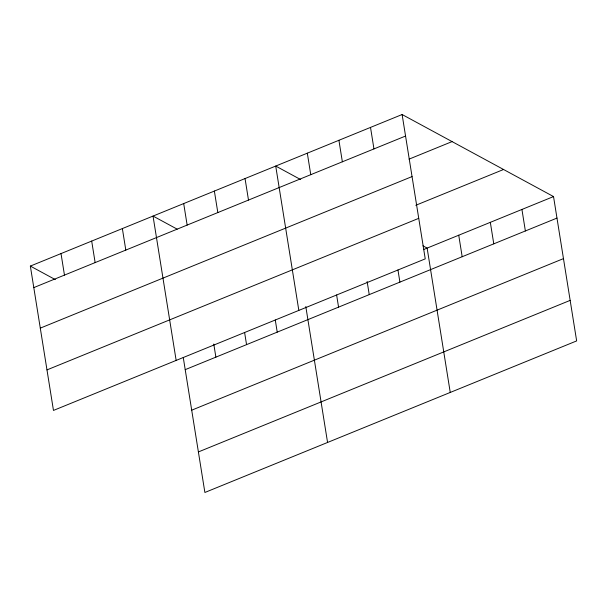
<?xml version="1.0" encoding="UTF-8"?>
<svg xmlns="http://www.w3.org/2000/svg" width="607" height="607" viewBox="0 0 607 607"><rect width="100%" height="100%" fill="white"/><g stroke="black" fill="none" stroke-linecap="round" stroke-linejoin="round"><path stroke-width="0.91" d="M402.115 114.526L425.234 258.87L53.469 410.431L30.35 266.086L402.115 114.526L553.531 196.569L576.65 340.914L204.885 492.474L183.261 357.485M33.795 287.604L405.559 136.036M409.072 159.133L452.078 141.598M40.29 328.137L412.054 176.576M415.787 205.28L503.56 169.49M46.982 369.898L418.739 218.338M423.625 249.53L553.531 196.569M185.211 369.648L556.976 218.08M191.706 410.18L563.471 258.62M198.39 451.942L570.155 300.382M300.7 179.589L275.715 166.052L298.834 310.405M422.965 245.843L427.131 248.096L450.25 392.448M177.183 229.158L153.032 216.069L176.151 360.421M30.35 266.086L55.336 279.622M521.929 209.453L525.374 230.963M490.327 222.329L493.779 243.847M458.733 235.213L462.177 256.731M397.957 269.956L399.907 282.118M370.513 127.409L373.958 148.92M367.136 281.527L369.238 294.623M338.911 140.285L342.363 161.803M336.619 294.964L338.562 307.127M307.317 153.169L310.761 174.687M305.799 306.535L327.568 442.465M275.275 319.972L277.224 332.135M245.046 178.557L248.491 200.075M244.606 332.477L246.556 344.639M214.37 191.061L217.822 212.579M213.785 344.048L215.88 357.144M183.701 203.565L187.146 225.083M122.364 228.573L125.808 250.092M91.687 241.078L95.14 262.596M61.019 253.582L64.463 275.1"/></g></svg>
